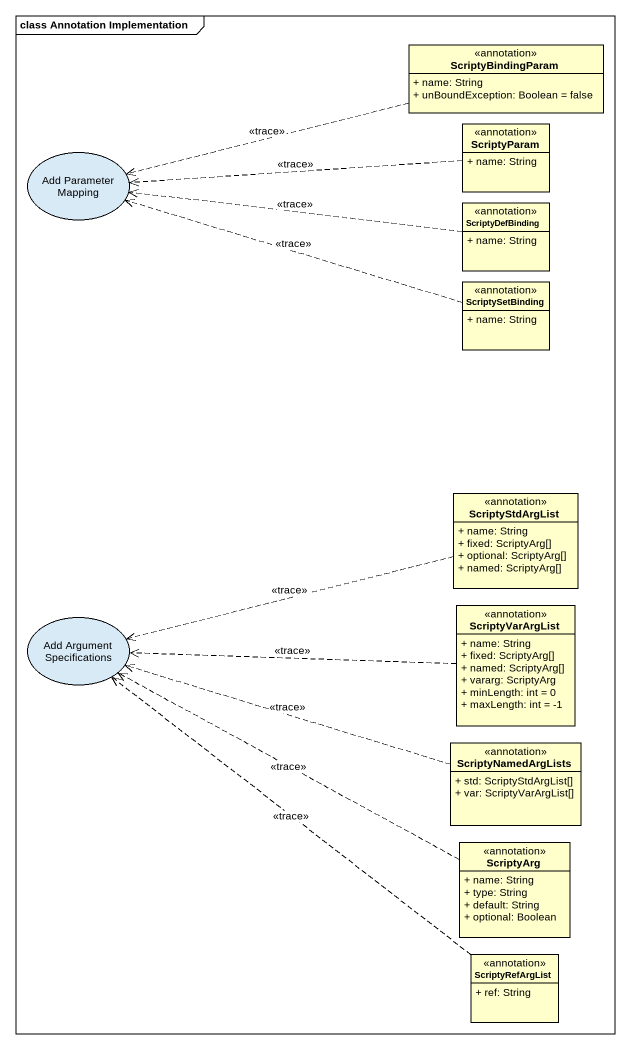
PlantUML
@startuml
mainframe class Annotation Implementation
allowmixing
hide circle
hide empty members
skinparam classAttributeIconSize 0
class ScriptyBindingParam <<annotation>> {
  + name: String
  + unBoundException: Boolean = false
}
usecase "Add Parameter Mapping" as Add_Parameter_Mapping
class ScriptyParam <<annotation>> {
  + name: String
}
class ScriptyDefBinding <<annotation>> {
  + name: String
}
class ScriptySetBinding <<annotation>> {
  + name: String
}
class ScriptyStdArgList <<annotation>> {
  + name: String
  + fixed: ScriptyArg[]
  + optional: ScriptyArg[]
  + named: ScriptyArg[]
}
usecase "Add Argument Specifications" as Add_Argument_Specifications
class ScriptyVarArgList <<annotation>> {
  + name: String
  + fixed: ScriptyArg[]
  + named: ScriptyArg[]
  + vararg: ScriptyArg
  + minLength: int = 0
  + maxLength: int = -1
}
class ScriptyNamedArgLists <<annotation>> {
  + std: ScriptyStdArgList[]
  + var: ScriptyVarArgList[]
}
class ScriptyArg <<annotation>> {
  + name: String
  + type: String
  + default: String
  + optional: Boolean
}
class ScriptyRefArgList <<annotation>> {
  + ref: String
}
ScriptyBindingParam .left.> Add_Parameter_Mapping : <<trace>>
ScriptyParam .left.> Add_Parameter_Mapping : <<trace>>
ScriptyDefBinding .left.> Add_Parameter_Mapping : <<trace>>
ScriptySetBinding .left.> Add_Parameter_Mapping : <<trace>>
ScriptyStdArgList .left.> Add_Argument_Specifications : <<trace>>
ScriptyVarArgList .left.> Add_Argument_Specifications : <<trace>>
ScriptyNamedArgLists .left.> Add_Argument_Specifications : <<trace>>
ScriptyArg .left.> Add_Argument_Specifications : <<trace>>
ScriptyRefArgList .up.> Add_Argument_Specifications : <<trace>>
@enduml
